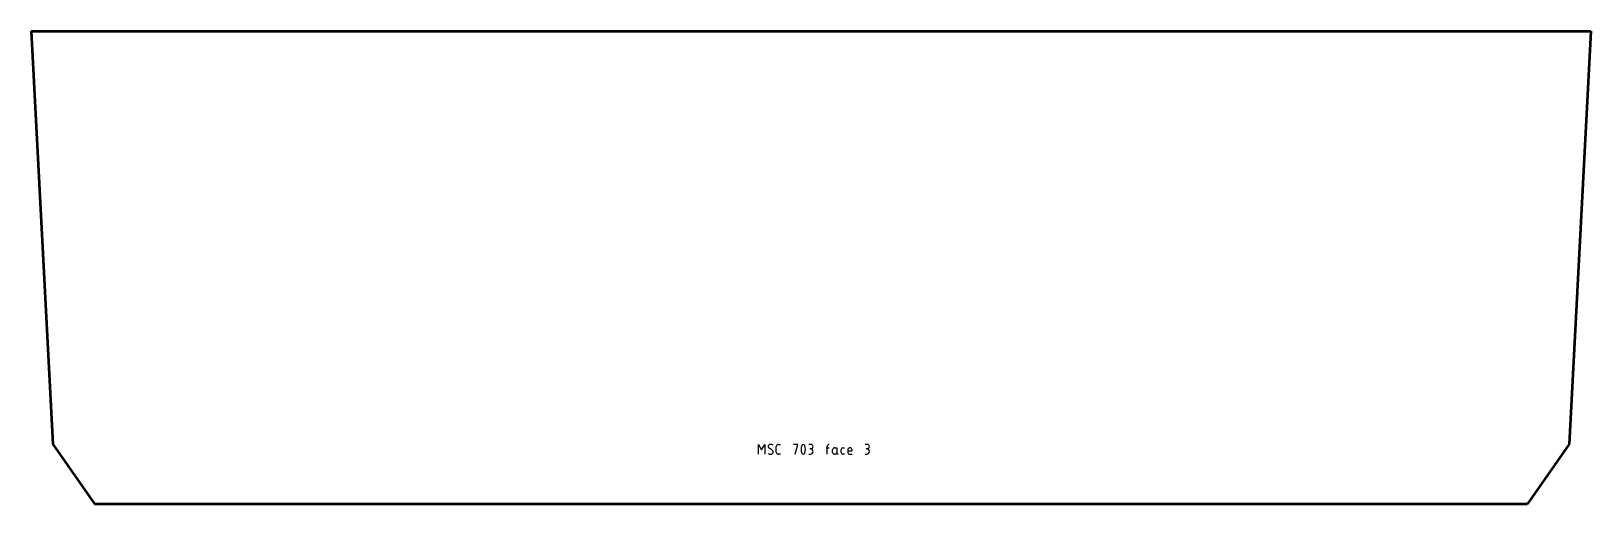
# Model space of a CAD drawing. Header units: millimetres. Extents: x 0 to 1600, y 0 to 485.
import ezdxf

# ---------------------------------------------------------------- set-up
doc = ezdxf.new("R2010")
doc.units = ezdxf.units.MM
doc.layers.add('IV_MARK_SURFACE', color=2, linetype='Continuous', lineweight=25)
doc.layers.add('IV_OUTER_PROFILE', color=7, linetype='Continuous', lineweight=50)

msp = doc.modelspace()

# ---------------------------------------------------------------- linework, layer by layer
at = {"layer": 'IV_MARK_SURFACE'}
for p, q in [((746, 50.9), (746, 60.9)), ((746, 60.9), (749.3, 55.3)), ((749.3, 55.3), (752.7, 60.9)), ((752.7, 60.9), (752.7, 50.9)), ((759.9, 55.3), (757.1, 57)), ((764.3, 53.1), (764.3, 58.7)), ((766.6, 60.9), (768.8, 60.9)), ((768.8, 50.9), (766.6, 50.9)), ((786.6, 60.9), (782.1, 60.9)), ((783.8, 50.9), (786.6, 60.9)), ((799.9, 60.9), (797.7, 60.9)), ((797.7, 50.9), (799.3, 50.9)), ((799.3, 56.5), (798.8, 56.5)), ((815.4, 57.6), (816.6, 57.6)), ((816.6, 57.6), (816.6, 58.7)), ((816.6, 57.6), (818.8, 57.6)), ((816.6, 50.9), (816.6, 57.6)), ((822.1, 52.6), (822.1, 55.3)), ((824.9, 50.9), (823.8, 50.9)), ((824.3, 57.6), (826.6, 57.6)), ((826.6, 57.6), (826.6, 52.6)), ((826.6, 52.6), (826.6, 52)), ((831, 52.6), (831, 55.9)), ((832.7, 57.6), (834.3, 57.6)), ((834.3, 50.9), (832.7, 50.9)), ((837.7, 55.3), (837.7, 54.2)), ((837.7, 54.2), (842.1, 54.2)), ((837.7, 54.2), (837.7, 52.6)), ((839.3, 50.9), (842.1, 50.9)), ((842.1, 54.2), (842.1, 55.3)), ((857.7, 60.9), (855.4, 60.9)), ((855.4, 50.9), (857.1, 50.9)), ((857.1, 56.5), (856.6, 56.5))]:
    msp.add_line(p, q, dxfattribs=at)
for centre, radius, start, end in [((758.2, 58.9), 2.21, 139.6263, 239.2984), ((758.1, 54.6), 3.74, 236.4174, 280.9627), ((758.8, 56.2), 4.69, 61.7153, 118.2847), ((758.7, 53.3), 2.39, 272.3685, 59.559), ((766.6, 58.7), 2.22, 90, 180), ((766.6, 53.1), 2.22, 180, 270), ((803.9, 55.9), 14, 163.8661, 196.1339), ((792.1, 59.1), 1.8, 22.4119, 157.5881), ((792.1, 52.7), 1.81, 203.0373, 336.9627), ((780.3, 55.9), 14, 343.8661, 16.1339), ((799.3, 53.7), 2.78, 270, 90), ((799.9, 58.7), 2.22, 270, 90), ((818.8, 58.7), 2.22, 90, 180), ((824.3, 55.3), 2.22, 90, 180), ((823.8, 52.6), 1.67, 180, 270), ((824.9, 52.6), 1.67, 270, 0), ((827.7, 52), 1.11, 180, 270), ((832.7, 55.9), 1.67, 90, 180), ((832.7, 52.6), 1.67, 180, 270), ((839.9, 55.3), 2.22, 0, 180), ((839.3, 52.6), 1.67, 180, 270), ((857.1, 53.7), 2.78, 270, 90), ((857.7, 58.7), 2.22, 270, 90)]:
    msp.add_arc(centre, radius, start, end, dxfattribs=at)
at = {"layer": 'IV_OUTER_PROFILE'}
for p, q in [((0, 485), (22.2, 61.1)), ((0, 485), (1600, 485)), ((1600, 485), (1577.8, 61.1)), ((22.2, 61.1), (65, 0)), ((1577.8, 61.1), (1535, 0)), ((65, 0), (1535, 0))]:
    msp.add_line(p, q, dxfattribs=at)

doc.saveas('drawing.dxf')
